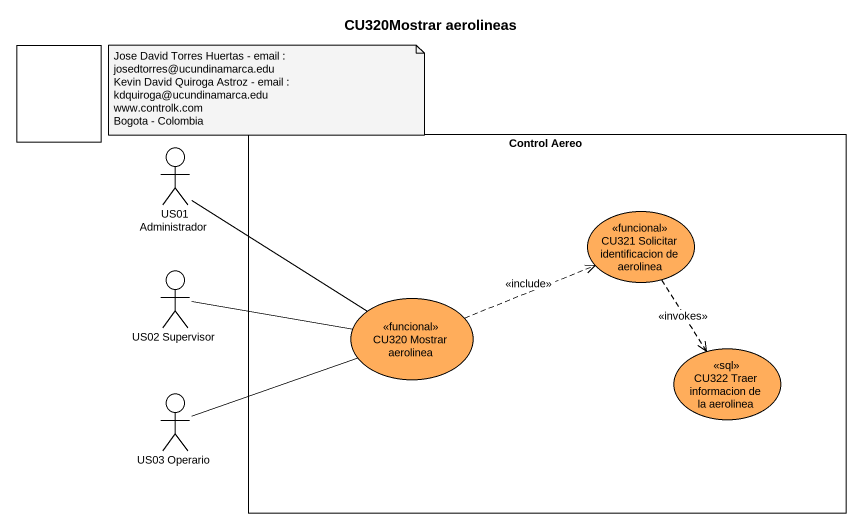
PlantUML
@startuml
title CU320Mostrar aerolineas
rectangle " " as rectangle1
actor "US01 Administrador" as US01_Administrador
rectangle "Control Aereo" as Control_Aereo {
  usecase "CU321 Solicitar identificacion de aerolinea" as CU321_Solicitar <<funcional>> #FFAD5B
  usecase "CU320 Mostrar aerolinea" as CU320_Mostrar_aerolinea <<funcional>> #FFAD5B
  usecase "CU322 Traer informacion de la aerolinea" as CU322_Traer_informacion_de <<sql>> #FFAD5B
}
actor "US02 Supervisor" as US02_Supervisor
actor "US03 Operario" as US03_Operario
US01_Administrador -right- CU320_Mostrar_aerolinea
CU321_Solicitar ..> CU322_Traer_informacion_de : <<invokes>>
US02_Supervisor -right- CU320_Mostrar_aerolinea
CU320_Mostrar_aerolinea .right.> CU321_Solicitar : <<include>>
US03_Operario -right- CU320_Mostrar_aerolinea
note as N1
  Jose David Torres Huertas - email : josedtorres@ucundinamarca.edu
  Kevin David Quiroga Astroz - email : kdquiroga@ucundinamarca.edu
  www.controlk.com
  Bogota - Colombia
end note
@enduml
